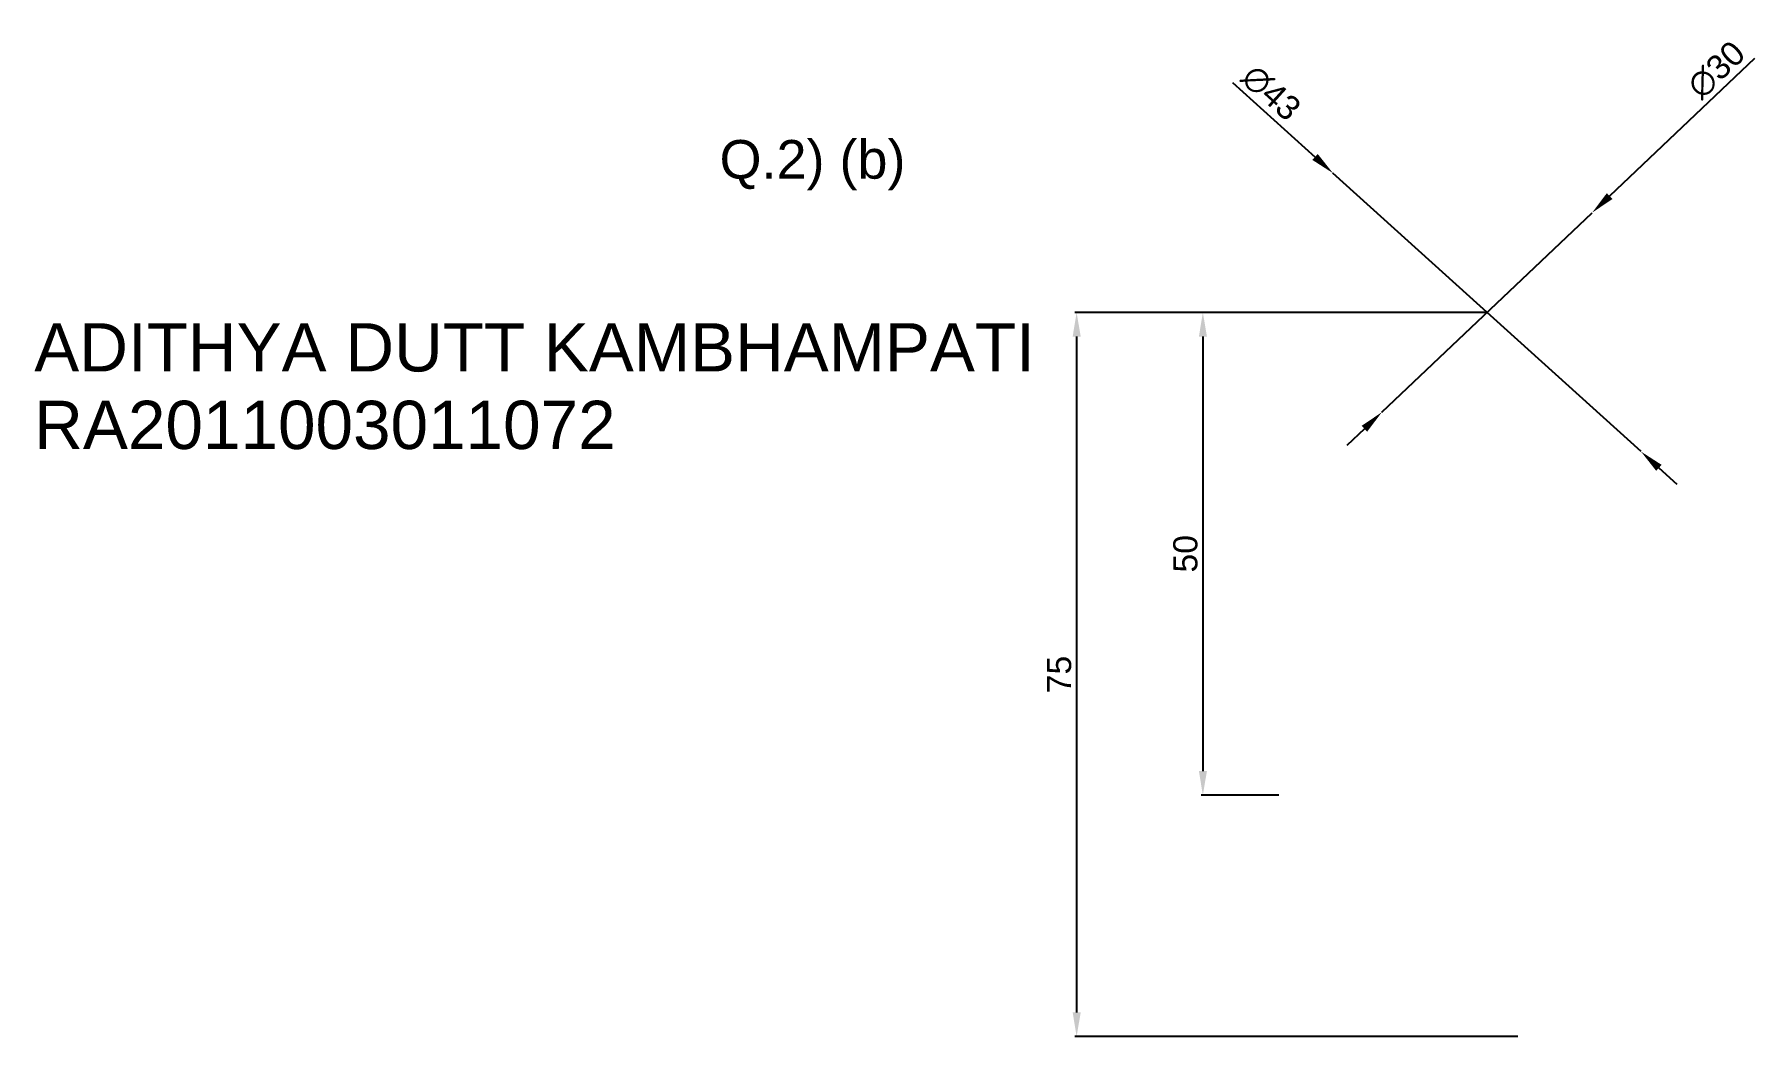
# Model space of a CAD drawing. Header units: millimetres. Extents: x 80 to 258, y 86 to 190.
import ezdxf

# ---------------------------------------------------------------- set-up
doc = ezdxf.new("R2010")
doc.units = ezdxf.units.MM
doc.header["$MEASUREMENT"] = 0
doc.header["$PDMODE"] = 33
doc.header["$PDSIZE"] = 5
doc.styles.get("Standard").update_dxf_attribs({"font": 'arial.ttf'})
doc.dimstyles.new('', dxfattribs={"dimtxt": 2.5, "dimasz": 2.5, "dimexe": 0.18, "dimexo": 0.0625, "dimgap": 0.53, "dimtad": 1, "dimdec": 0, "dimdsep": 46, "dimtxsty": 'Standard', "dimcen": 2.5, "dimadec": 0, "dimazin": 0, "dimtfac": 1, "dimtdec": 0, "dimtmove": 0, "dimatfit": 3, "dimfxl": 1, "dimtolj": 1, "dimtzin": 0, "dimarcsym": 0})

# ---------------------------------------------------------------- blocks, each defined once
blk = doc.blocks.new('*D2')
at = {"color": 0, "linetype": 'ByBlock', "lineweight": -2, "transparency": 16777216}
for p, q in [((229.9, 161.15), (187.29, 161.15)), ((187.47, 158.65), (187.47, 88.65)), ((233.15, 86.15), (187.29, 86.15))]:
    blk.add_line(p, q, dxfattribs=at)
at = {"color": 0, "transparency": 16777216}
for points in [[(187.06, 158.65), (187.89, 158.65), (187.47, 161.15)], [(187.06, 88.65), (187.89, 88.65), (187.47, 86.15)]]:
    blk.add_solid(points, dxfattribs=at)
at = {"layer": 'Defpoints', "color": 0, "transparency": 16777216}
for p in [(229.96, 161.15), (187.47, 86.15), (233.21, 86.15)]:
    blk.add_point(p, dxfattribs=at)
at = {"color": 0, "transparency": 16777216, "insert": (185.67, 123.65), "char_height": 2.5, "attachment_point": 5, "rotation": 90}
blk.add_mtext('\\A1;75', dxfattribs=at)
blk = doc.blocks.new('*D3')
at = {"color": 0, "linetype": 'ByBlock', "lineweight": -2, "transparency": 16777216}
for p, q in [((208.4, 161.15), (200.36, 161.15)), ((200.54, 158.65), (200.54, 113.65)), ((208.4, 111.15), (200.36, 111.15))]:
    blk.add_line(p, q, dxfattribs=at)
at = {"color": 0, "transparency": 16777216}
for points in [[(200.13, 158.65), (200.96, 158.65), (200.54, 161.15)], [(200.13, 113.65), (200.96, 113.65), (200.54, 111.15)]]:
    blk.add_solid(points, dxfattribs=at)
at = {"layer": 'Defpoints', "color": 0, "transparency": 16777216}
for p in [(208.46, 161.15), (200.54, 111.15), (208.46, 111.15)]:
    blk.add_point(p, dxfattribs=at)
at = {"color": 0, "transparency": 16777216, "insert": (198.74, 136.15), "char_height": 2.5, "attachment_point": 5, "rotation": 90}
blk.add_mtext('\\A1;50', dxfattribs=at)
blk = doc.blocks.new('*D4')
at = {"color": 0, "linetype": 'ByBlock', "lineweight": -2, "transparency": 16777216}
for p, q in [((257.67, 187.44), (242.65, 173.19)), ((219.08, 150.82), (240.84, 171.47)), ((217.27, 149.1), (215.45, 147.38))]:
    blk.add_line(p, q, dxfattribs=at)
at = {"color": 0, "transparency": 16777216}
for points in [[(242.37, 173.5), (242.94, 172.89), (240.84, 171.47)], [(216.98, 149.4), (217.55, 148.8), (219.08, 150.82)]]:
    blk.add_solid(points, dxfattribs=at)
at = {"layer": 'Defpoints', "color": 0, "transparency": 16777216}
for p in [(240.84, 171.47), (219.08, 150.82)]:
    blk.add_point(p, dxfattribs=at)
at = {"color": 0, "transparency": 16777216, "insert": (253.71, 186.27), "char_height": 2.5, "attachment_point": 5, "rotation": 43.5036}
blk.add_mtext('\\A1;∅30', dxfattribs=at)
blk = doc.blocks.new('*D5')
at = {"color": 0, "linetype": 'ByBlock', "lineweight": -2, "transparency": 16777216}
for p, q in [((203.62, 184.96), (212.16, 177.24)), ((245.91, 146.73), (214.01, 175.57)), ((247.76, 145.05), (249.62, 143.37))]:
    blk.add_line(p, q, dxfattribs=at)
at = {"color": 0, "transparency": 16777216}
for points in [[(212.44, 177.55), (211.88, 176.94), (214.01, 175.57)], [(248.04, 145.36), (247.48, 144.74), (245.91, 146.73)]]:
    blk.add_solid(points, dxfattribs=at)
at = {"layer": 'Defpoints', "color": 0, "transparency": 16777216}
for p in [(214.01, 175.57), (245.91, 146.73)]:
    blk.add_point(p, dxfattribs=at)
at = {"color": 0, "transparency": 16777216, "insert": (207.61, 183.89), "char_height": 2.5, "attachment_point": 5, "rotation": 317.8799}
blk.add_mtext('\\A1;∅43', dxfattribs=at)

msp = doc.modelspace()

# ---------------------------------------------------------------- texts
for s, height, p in [('Q.2) (b)', 4, (150.5, 175)), ('ADITHYA DUTT KAMBHAMPATI', 5, (79.54, 155.03)), ('RA2011003011072', 5, (79.54, 147))]:
    msp.add_text(s, height=height).set_placement(p)

# ---------------------------------------------------------------- dimensions: what is measured, and where the dimension line sits
for p1, p2, picture, middle in [((219.08, 150.82), (240.84, 171.47), '*D4', (255, 184.91)), ((245.91, 146.73), (214.01, 175.57), '*D5', (206.35, 182.49))]:
    dim = msp.add_diameter_dim_2p(p1=p1, p2=p2, dimstyle='')
    dim.commit()
    dim.dimension.update_dxf_attribs({"geometry": picture, "text_midpoint": middle, "dimtype": 163})
for base, p1, p2, picture, middle in [((187.47, 86.15), (229.96, 161.15), (233.21, 86.15), '*D2', (187.47, 123.65)), ((200.54, 111.15), (208.46, 161.15), (208.46, 111.15), '*D3', (200.54, 136.15))]:
    dim = msp.add_linear_dim(base=base, p1=p1, p2=p2, angle=90, dimstyle='')
    dim.commit()
    dim.dimension.update_dxf_attribs({"geometry": picture, "text_midpoint": middle, "dimtype": 160})

doc.saveas('drawing.dxf')
